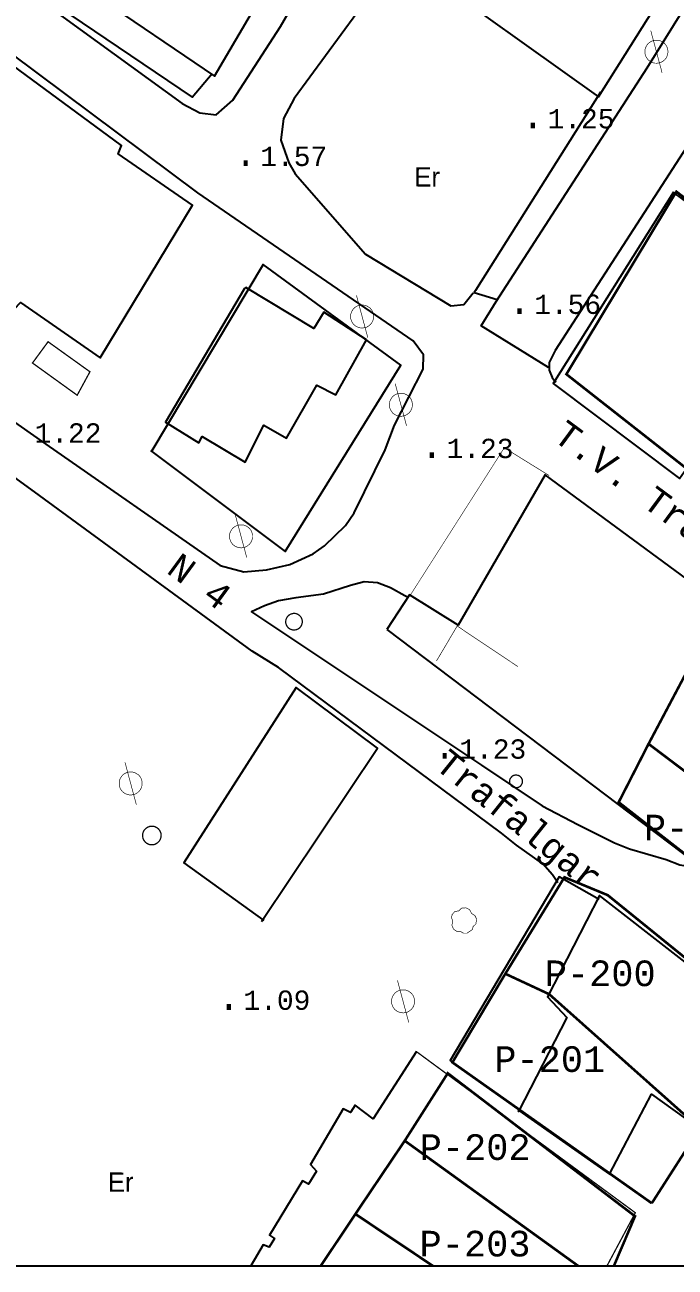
# Model space of a CAD drawing. Extents: x 743300 to 744100, y 4405700 to 4406200.
# Drawn here: x 743477 to 743527.5, y 4405699.9 to 4405796.3 of the extents above; entities that cross this region are included whole.
import ezdxf

# ---------------------------------------------------------------- set-up
doc = ezdxf.new("R2010")
doc.units = 0
doc.header["$MEASUREMENT"] = 0
for name, color, linetype in [('2', 7, 'CONTINUOUS'), ('24', 7, 'CONTINUOUS'), ('33', 7, 'CONTINUOUS'), ('41', 7, 'CONTINUOUS'), ('42', 7, 'CONTINUOUS'), ('46', 7, 'CONTINUOUS'), ('50', 7, 'CONTINUOUS'), ('51', 7, 'CONTINUOUS'), ('54', 7, 'CONTINUOUS'), ('6', 7, 'CONTINUOUS'), ('8', 7, 'CONTINUOUS')]:
    doc.layers.add(name, color=color, linetype=linetype)
doc.styles.add('MONOTXT', font='monotxt', dxfattribs={"height": 0.2})
doc.styles.get("Standard").update_dxf_attribs({"font": 'txt', "height": 0.2})

msp = doc.modelspace()

# ---------------------------------------------------------------- linework, layer by layer
at = {"layer": '2', "color": 7, "linetype": 'Continuous'}
msp.add_3dface([(744099.9999999999, 4405700), (744099.9999999999, 4406200), (743299.9999999999, 4406200), (743299.9999999999, 4405700)], dxfattribs=at)
at = {"layer": '33', "color": 1, "linetype": 'Continuous', "const_width": 0.1}
for points, elevation in [([(743497.85, 4405750.64), (743497.7, 4405750.61), (743497.55, 4405750.55), (743497.4300000002, 4405750.46), (743497.33, 4405750.34), (743497.26, 4405750.2), (743497.2299999999, 4405750.05), (743497.2299999999, 4405749.89), (743497.28, 4405749.74), (743497.3499999999, 4405749.61), (743497.4599999998, 4405749.49), (743497.59, 4405749.41), (743497.7399999999, 4405749.36), (743497.8899999999, 4405749.35), (743498.05, 4405749.37), (743498.1900000002, 4405749.43), (743498.32, 4405749.52), (743498.4199999998, 4405749.65), (743498.4799999999, 4405749.79), (743498.52, 4405749.94), (743498.51, 4405750.09), (743498.47, 4405750.24), (743498.39, 4405750.38), (743498.28, 4405750.49), (743498.1499999998, 4405750.58), (743498.01, 4405750.63), (743497.85, 4405750.64), (743497.85, 4405750.64)], 1.81), ([(743514.81, 4405738), (743514.73, 4405737.91), (743514.6599999998, 4405737.810000001), (743514.6199999999, 4405737.7), (743514.6099999999, 4405737.58), (743514.63, 4405737.46), (743514.68, 4405737.35), (743514.75, 4405737.25), (743514.84, 4405737.18), (743514.95, 4405737.13), (743515.0700000002, 4405737.1), (743515.1900000002, 4405737.11), (743515.2999999998, 4405737.14), (743515.41, 4405737.2), (743515.49, 4405737.28), (743515.5599999998, 4405737.39), (743515.5999999999, 4405737.5), (743515.6099999999, 4405737.62), (743515.59, 4405737.74), (743515.5399999998, 4405737.85), (743515.47, 4405737.94), (743515.3799999999, 4405738.02), (743515.27, 4405738.07), (743515.1500000001, 4405738.09), (743515.0299999998, 4405738.09), (743514.92, 4405738.060000001), (743514.81, 4405738), (743514.81, 4405738)], 1.72), ([(743486.52, 4405734.05), (743486.3699999999, 4405733.95), (743486.25, 4405733.83), (743486.17, 4405733.67), (743486.1199999999, 4405733.51), (743486.1199999999, 4405733.33), (743486.15, 4405733.16), (743486.23, 4405733.01), (743486.34, 4405732.87), (743486.48, 4405732.77), (743486.6399999999, 4405732.7), (743486.8200000002, 4405732.68), (743486.99, 4405732.69), (743487.1499999998, 4405732.75), (743487.2999999998, 4405732.85), (743487.4200000002, 4405732.98), (743487.5, 4405733.13), (743487.5499999998, 4405733.3), (743487.56, 4405733.47), (743487.52, 4405733.64), (743487.4400000002, 4405733.8), (743487.33, 4405733.93), (743487.19, 4405734.03), (743487.03, 4405734.1), (743486.8599999999, 4405734.12), (743486.68, 4405734.11), (743486.52, 4405734.05), (743486.52, 4405734.05)], 1.56)]:
    msp.add_lwpolyline(points, dxfattribs=dict(at, elevation=elevation))
at = {"layer": '41', "color": 1, "linetype": 'Continuous', "extrusion": (0.587701494184418, 0.8090778415785483, 0), "const_width": 0.05, "elevation": 4001553.866756}
msp.add_lwpolyline([(1987750.169223117, 7.98), (1987746.374779812, 3.94)], dxfattribs=at)
at = {"layer": '41', "color": 1, "linetype": 'Continuous', "extrusion": (-0.8956102832436665, 0.4448395447216887, 0), "const_width": 0.05, "elevation": 1293990.200322}
msp.add_lwpolyline([(-4276582.359621406, 3.8), (-4276584.045622592, 6.68)], dxfattribs=at)
at = {"layer": '41', "color": 1, "linetype": 'Continuous', "extrusion": (-0.3695677923991676, 0.3724186193991612, 0.8513072410980825), "const_width": 0.05, "elevation": 1366011.616963}
msp.add_lwpolyline([(-3631113.676940289, -2216433.43679696), (-3631112.721145326, -2216438.125480782), (-3631099.445981671, -2216434.618497761)], dxfattribs=at)
at = {"layer": '41', "color": 1, "linetype": 'Continuous', "extrusion": (0.4691552259739352, 0.8831157194509368, 0), "const_width": 0.05, "elevation": 4239586.51849}
msp.add_lwpolyline([(1410359.07715539, 4.22), (1410354.728914366, 4.23)], dxfattribs=at)
at = {"layer": '41', "color": 1, "linetype": 'Continuous'}
for points in [[(743496.6299999999, 4405801.810000001, 8.15), (743498.6599999998, 4405805, 2.14), (743484.5300000001, 4405814.5, 2.64), (743475.67, 4405800.38, 2.34), (743489.9699999999, 4405790.71, 1.9), (743491.52, 4405792.53, 1.9)], [(743486.74, 4405763.27, 1.87), (743497.18, 4405755.45, 1.87), (743506.1600000001, 4405769.9, 2.18), (743495.47, 4405777.71, 2.17), (743486.8399999999, 4405763.25, 2.15)], [(743495.3399999999, 4405726.72, 3.21), (743504.3599999999, 4405740.19, 3.22), (743498.04, 4405744.89, 3.07), (743489.31, 4405731.27, 2.91), (743495.5399999998, 4405726.8, 2.91)], [(743521.56, 4405728.43, 6.12), (743518.4599999998, 4405730.19, 3.64), (743510, 4405715.95, 3.88), (743515.2999999998, 4405712.2, 5.9)]]:
    msp.add_polyline3d(points, dxfattribs=at)
at = {"layer": '42', "color": 3, "linetype": 'Continuous', "const_width": 0.05, "elevation": 4.11}
msp.add_lwpolyline([(743511.7099999998, 4405726.09), (743511.2999999998, 4405725.82), (743511.03, 4405725.82), (743510.7699999998, 4405725.97), (743510.49, 4405725.97), (743510.2599999999, 4405726.13), (743510.1299999999, 4405726.43), (743510.2, 4405726.76), (743510.0999999999, 4405727.02), (743510.15, 4405727.27), (743510.3599999999, 4405727.5), (743510.6600000001, 4405727.55), (743510.8699999999, 4405727.76), (743511.2199999999, 4405727.79), (743511.5000000001, 4405727.65), (743511.67, 4405727.34), (743511.9099999998, 4405727.2), (743512.05, 4405726.91), (743511.9899999999, 4405726.53), (743511.78, 4405726.33), (743511.7099999998, 4405726.09)], dxfattribs=at)
at = {"layer": '46', "color": 7, "linetype": 'Continuous', "const_width": 0.2}
for points in [[(743549.6299999999, 4405745.18), (743519.0199999998, 4405769.2), (743527.56, 4405783.37), (743543.94, 4405770.81), (743541.4400000002, 4405765.82), (743538.4999999999, 4405760.45), (743552.69, 4405750.21)], [(743537.2099999998, 4405724.96), (743523.0799999998, 4405735.98), (743525.4000000001, 4405740.51), (743528.3399999999, 4405746.06), (743531.25, 4405751.45), (743533.0899999999, 4405749.84), (743533.2900000002, 4405750.43), (743545.6099999999, 4405740.86)], [(743539.43, 4405729.92), (743525.4000000001, 4405740.51)], [(743525.6499999998, 4405704.86), (743529.3, 4405710.55), (743533.8200000002, 4405719.39), (743522.2299999999, 4405728.77), (743518.87, 4405730.16), (743514.2799999998, 4405722.67), (743517.6900000002, 4405721.08), (743529.3499999999, 4405710.7)], [(743525.6499999998, 4405704.86), (743510.17, 4405715.79), (743514.2799999998, 4405722.67)], [(743502.6399999999, 4405704.02), (743503.0799999998, 4405704.68), (743506.4699999999, 4405709.71), (743509.8100000002, 4405714.95), (743524.3499999999, 4405703.85), (743522.7099999998, 4405700)], [(743519.93, 4405700), (743506.4699999999, 4405709.71)], [(743502.6399999999, 4405704.02), (743499.95, 4405700)], [(743508.6499999998, 4405700), (743502.6399999999, 4405704.02)]]:
    msp.add_lwpolyline(points, dxfattribs=at)
at = {"layer": '51', "color": 1, "linetype": 'Continuous', "extrusion": (-0.8405710350622649, 0.5417013337756819, 0), "const_width": 0.05, "elevation": 1761668.789487}
msp.add_lwpolyline([(-4106109.029546071, 8.96), (-4106122.948655237, 8.11)], dxfattribs=at)
at = {"layer": '51', "color": 1, "linetype": 'Continuous', "extrusion": (0.02842453179968855, 0.03954717469956667, 0.9988133293890558), "const_width": 0.1, "elevation": 195372.375879}
msp.add_lwpolyline([(1967651.017688864, -4006712.856458354), (1967646.740905406, -4006712.851642734), (1967646.999227796, -4006714.909741246), (1967650.998149744, -4006714.904925626), (1967651.017688864, -4006712.856458354)], dxfattribs=at)
at = {"layer": '51', "color": 1, "linetype": 'Continuous', "extrusion": (-0.8583989906002532, 0.5129826244001512, 0), "const_width": 0.05, "elevation": 1621838.465704}
msp.add_lwpolyline([(-4163295.305164241, 4.93), (-4163311.835938572, 5.21)], dxfattribs=at)
at = {"layer": '51', "color": 1, "linetype": 'Continuous', "extrusion": (0.8642733189961616, -0.5030224945977659, 0), "const_width": 0.05, "elevation": -1573582.872253}
msp.add_lwpolyline([(4181786.847592833, 7.85), (4181769.98949982, 4.05)], dxfattribs=at)
at = {"layer": '51', "color": 1, "linetype": 'Continuous', "extrusion": (-0.8736885546057601, 0.4864856725032074, 0), "const_width": 0.05, "elevation": 1493720.327227}
msp.add_lwpolyline([(-4210954.627541271, 6.03), (-4210971.7503477, 8.08)], dxfattribs=at)
at = {"layer": '51', "color": 1, "linetype": 'Continuous', "extrusion": (-0.0757558972968196, 0.04484080689811749, 0.9961176366581808), "const_width": 0.05, "elevation": 141236.763161}
msp.add_lwpolyline([(-4170078.582295209, -1598095.248270922), (-4170081.743070431, -1598095.248270922), (-4170081.431469657, -1598089.568525773)], dxfattribs=at)
at = {"layer": '51', "color": 1, "linetype": 'Continuous', "extrusion": (0.6637187793052856, 0.7479822070059566, 0), "const_width": 0.05, "elevation": 3788887.256081}
msp.add_lwpolyline([(2368019.223109729, 8.25), (2368010.559802046, 8.5)], dxfattribs=at)
at = {"layer": '51', "color": 1, "linetype": 'Continuous', "extrusion": (-0.003223510600034361, 0.02598481490027699, 0.9996571404106559), "const_width": 0.1, "elevation": 112090.185331}
msp.add_lwpolyline([(-1280251.768505409, -4279183.207315977), (-1280254.458983109, -4279187.026442807), (-1280239.128407044, -4279201.539124762)], dxfattribs=at)
at = {"layer": '51', "color": 1, "linetype": 'Continuous', "extrusion": (0.5905834770908159, 0.8069765526874507, 0), "const_width": 0.05, "elevation": 3994406.906119999}
msp.add_lwpolyline([(2001950.309721762, 5.93), (2001930.854385733, 6.43)], dxfattribs=at)
at = {"layer": '51', "color": 1, "linetype": 'Continuous', "extrusion": (0.5712117177993679, 0.8208027615990916, 0), "const_width": 0.05, "elevation": 4040911.757025}
msp.add_lwpolyline([(1906325.196983269, 5.94), (1906313.25745229, 6.14)], dxfattribs=at)
at = {"layer": '51', "color": 1, "linetype": 'Continuous', "extrusion": (-0.5805472090809788, -0.8142265888733224, 0), "const_width": 0.05, "elevation": -4018873.870187}
msp.add_lwpolyline([(-1952340.860178349, 6.02), (-1952343.598973705, 5.98)], dxfattribs=at)
at = {"layer": '51', "color": 1, "linetype": 'Continuous'}
for points in [[(743525.7, 4405831.21, 4.56), (743515.2, 4405813.62, 5.14), (743526.54, 4405805.76, 5.29), (743525.25, 4405803.98, 5.28), (743514.0799999998, 4405811.96, 5.28), (743507, 4405801.1, 5.28), (743521.52, 4405790.73, 5.11), (743540.54, 4405820.95, 5.11), (743525.7, 4405831.21, 4.56)], [(743484.8499999999, 4405810.05, 8.01), (743479.18, 4405800.84, 8.18), (743491.69, 4405792.34, 8.43), (743497.18, 4405801.69, 8.48), (743484.8499999999, 4405810.05, 8.01)], [(743472.92, 4405794.32, 8.11), (743464.12, 4405780, 8.03), (743464.38, 4405779.79, 8.03), (743463.89, 4405779, 7.7), (743473.92, 4405771.91, 7.85), (743476.6299999999, 4405774.77, 8.98), (743482.83, 4405770.47, 6.68), (743489.9799999999, 4405782.32, 6.58), (743484.22, 4405786.310000001, 7.87), (743484.48, 4405786.95, 7.87), (743474.02, 4405794.63, 7.89), (743473.6699999998, 4405794.04, 8.09), (743472.92, 4405794.32, 8.11)], [(743527.3399999999, 4405783.34, 8.65), (743517.9899999999, 4405768.49, 8.55), (743527.8, 4405761.11, 9.39), (743528.1599999998, 4405761.63, 9.39), (743549.69, 4405745.09, 9.53), (743550.16, 4405744.99, 9.47), (743550.27, 4405745.02, 9.47), (743550.37, 4405745.12, 9.47), (743558.24, 4405760.55, 8.98), (743527.4, 4405783.29, 8.78), (743527.3399999999, 4405783.34, 8.65)], [(743494.0300000001, 4405775.85, 7.56), (743487.8899999999, 4405765.49, 7.22), (743490.49, 4405763.88, 7.22), (743490.74, 4405764.36, 8.23), (743494.0700000002, 4405762.38, 7.69), (743495.53, 4405765.25, 7.69), (743497.28, 4405764.23, 7.63), (743499.64, 4405768.36, 7.63), (743501.1199999999, 4405767.59, 7.52), (743503.4899999999, 4405771.87, 7.41), (743500.18, 4405774.02, 7.41), (743499.42, 4405772.75, 7.41), (743494.1299999999, 4405775.92, 7.41), (743494.0300000001, 4405775.85, 7.56)], [(743505.0700000002, 4405749.38, 4.5), (743536.9599999998, 4405725.28, 5.54), (743545.7299999999, 4405741.08, 8.91), (743533.3299999998, 4405750.65, 8.44), (743532.95, 4405749.93, 6.02), (743517.3699999999, 4405761.4, 5.09), (743510.6199999999, 4405749.72, 4.45), (743506.84, 4405752.09, 4.35), (743505.0700000002, 4405749.38, 4.5)], [(743515.3399999999, 4405712.06, 5.86), (743522.36, 4405707.12, 5.86), (743525.6199999999, 4405713.32, 8.79), (743529.1199999999, 4405710.82, 8.49), (743533.73, 4405719.31, 8.49), (743521.6, 4405728.75, 6.36), (743517.55, 4405720.88, 6.45), (743519.0600000002, 4405719.27, 5.29), (743515.2899999998, 4405711.97, 5.48), (743515.3399999999, 4405712.06, 5.86)], [(743507.38, 4405716.63, 5.16), (743504.0199999998, 4405711.4, 5.64), (743502.6099999999, 4405712.48, 5.88), (743502.25, 4405711.89, 5.88), (743501.7, 4405712.18, 5.82), (743499.1499999998, 4405707.86, 5.73), (743499.62, 4405707.34, 5.73), (743498.9899999999, 4405706.35, 5.61), (743498.5300000001, 4405706.6, 5.61), (743495.97, 4405702.37, 5.61), (743496.3699999999, 4405702.12, 5.61), (743495.95, 4405701.44, 5.61), (743495.4799999999, 4405701.64, 5.61), (743494.5199999998, 4405700, 5.6)]]:
    msp.add_polyline3d(points, dxfattribs=at)
at = {"layer": '54', "color": 1, "linetype": 'Continuous'}
for points in [[(743517.6199999999, 4405769.71, 1.56), (743512.41, 4405772.95, 1.56), (743513.57, 4405774.85, 1.56), (743525.28, 4405792.99, 1.79), (743536.8399999999, 4405811.55, 1.82), (743545.4400000002, 4405824.8, 1.78), (743551.4999999999, 4405834.53, 1.75), (743553, 4405836.86, 1.75), (743554.07, 4405838.37, 1.75), (743571.1099999999, 4405862.28, 1.82), (743584.05, 4405879.89, 1.78), (743589.11, 4405886.94, 1.79), (743589.59, 4405887.86, 1.79), (743589.78, 4405888.57, 1.79), (743589.78, 4405888.96, 1.79), (743589.7099999998, 4405889.14, 1.79), (743589.6499999998, 4405889.310000001, 1.79), (743589.5599999998, 4405889.5, 1.79), (743587.9699999999, 4405891.03, 1.79)], [(743521.68, 4405791.08, 5.08), (743511.9599999998, 4405775.71, 1.59), (743511.86, 4405775.54, 1.59), (743513.6399999999, 4405775.01, 1.59)]]:
    msp.add_polyline3d(points, dxfattribs=at)
at = {"layer": '6', "color": 1, "linetype": 'Continuous', "extrusion": (0.871675773754809, -0.4900829985308153, 0), "const_width": 0.05, "elevation": -1511044.507457}
msp.add_lwpolyline([(4204784.998318944, 2.4), (4204731.721628919, 2.24)], dxfattribs=at)
at = {"layer": '6', "color": 1, "linetype": 'Continuous'}
msp.add_polyline3d([(743663.6699999998, 4406000, 2.15), (743641.87, 4405961.59, 1.9), (743624.5600000002, 4405930.51, 1.89), (743619.0600000002, 4405921.05, 1.89), (743614.43, 4405913.6, 1.89), (743611.16, 4405908.68, 1.89), (743606.5899999999, 4405901.98, 1.88), (743602.9100000001, 4405896.61, 1.82), (743598.5099999999, 4405890.04, 1.82), (743592.7399999999, 4405881.68, 1.81), (743569.25, 4405849.07, 1.73), (743563.8899999999, 4405841.57, 1.72), (743559.4899999999, 4405835.49, 1.72), (743555.42, 4405829.42, 1.72), (743551.28, 4405822.64, 1.72), (743546.4, 4405814.94, 1.72), (743541.4999999999, 4405807.47, 1.72), (743536.08, 4405798.79, 1.72), (743518.1499999998, 4405771.05, 1.71), (743517.6900000002, 4405770.1, 1.71), (743517.67, 4405769.52, 1.71), (743517.9199999998, 4405768.94, 1.71), (743518.1299999999, 4405768.66, 1.71), (743518.22, 4405768.6, 1.71)], dxfattribs=at)
at = {"layer": '6', "color": 7, "linetype": 'Continuous'}
for points in [[(743475.98, 4405799.810000001, 2.16), (743489.1799999998, 4405790.22, 1.75), (743490.57, 4405789.48, 1.75), (743491.82, 4405789.33, 1.75), (743493.12, 4405790.46, 1.75), (743496.82, 4405796.19, 1.75), (743507.11, 4405813.97, 1.75), (743518.2099999998, 4405832.51, 1.76), (743528.88, 4405851.58, 1.76), (743539.68, 4405869.42, 1.77), (743550.8499999999, 4405888.24, 1.77), (743561.9799999999, 4405906.22, 1.7), (743563.65, 4405909.2, 1.7), (743563.94, 4405910.2, 1.7), (743563.65, 4405911.24, 1.7)], [(743508.31, 4405804.59, 1.98), (743507.2, 4405802.63, 1.98), (743505.18, 4405800.560000001, 1.84), (743497.8899999999, 4405790.61, 1.81), (743497.06, 4405789.05, 1.81), (743496.86, 4405787.36, 1.79), (743497.4599999998, 4405785.61, 1.72), (743497.96, 4405784.74, 1.69), (743503.42, 4405778.52, 1.68), (743510.06, 4405774.51, 1.68), (743511.06, 4405774.6, 1.68), (743511.77, 4405775.52, 1.7)], [(743462.22, 4405775.26, 1.27), (743478.61, 4405763.78, 1.28), (743492.1399999999, 4405754.35, 1.21), (743493.9699999999, 4405753.86, 1.21), (743495.7399999999, 4405754.01, 1.21), (743497.55, 4405754.44, 1.21), (743499.3700000001, 4405755.27, 1.21), (743500.24, 4405755.87, 1.21), (743501.87, 4405757.47, 1.21), (743502.55, 4405758.43, 1.27), (743504.95, 4405763.34, 1.68), (743505.68, 4405765.24, 1.68), (743507.9099999998, 4405769.58, 1.68), (743507.9199999998, 4405770.71, 1.73), (743507.13, 4405771.8, 1.74), (743490.41, 4405783.27, 1.74), (743473.81, 4405795.65, 1.73)], [(743518.36, 4405729.72, 3.61), (743517.9299999998, 4405730.35, 2.95), (743517.1800000002, 4405731.2, 2.58), (743515.14, 4405732.66, 1.93), (743513.9699999999, 4405733.59, 1.8), (743496.67, 4405746.43, 1.43), (743494.63, 4405747.7, 1.43), (743478.1, 4405759.8, 1.67), (743461.1099999999, 4405772.16, 1.71)], [(743506.6299999999, 4405751.93, 4.51), (743506.4699999999, 4405752.01, 3.19), (743505.3599999999, 4405752.61, 2.29), (743504.3599999999, 4405753.02, 1.83), (743503.31, 4405753.09, 1.5), (743502.25, 4405752.81, 1.27), (743500.16, 4405752.12, 1.2), (743498.02, 4405751.85, 1.45), (743496.68, 4405751.61, 1.45), (743495.5700000002, 4405751.22, 1.36), (743494.57, 4405750.75, 1.33), (743512.4199999998, 4405738.86, 1.57), (743517.1499999998, 4405735.7, 1.59), (743519.92, 4405734.26, 2.22), (743522.7599999999, 4405732.83, 3.36), (743523.93, 4405732.37, 3.98), (743526.7700000001, 4405731.55, 5.99), (743527.8399999999, 4405731.13, 6.51), (743529.0799999998, 4405730.91, 6.48), (743530.0899999999, 4405730.83, 6.48)]]:
    msp.add_polyline3d(points, dxfattribs=at)
at = {"layer": '8', "color": 7, "linetype": 'Continuous', "const_width": 0.05}
for points, elevation in [([(743526.45, 4405792.59), (743525.5699999998, 4405795.87)], 9.75), ([(743526.46, 4405795), (743526.4099999998, 4405795.03), (743526.35, 4405795.05), (743526.3, 4405795.08), (743526.25, 4405795.09), (743526.19, 4405795.11), (743526.1399999999, 4405795.11), (743526.0799999998, 4405795.12), (743526.03, 4405795.12), (743525.9699999999, 4405795.12), (743525.9100000001, 4405795.12), (743525.8499999999, 4405795.11), (743525.8, 4405795.1), (743525.74, 4405795.08), (743525.69, 4405795.07), (743525.6399999999, 4405795.04), (743525.5899999999, 4405795.02), (743525.54, 4405794.99), (743525.49, 4405794.96), (743525.45, 4405794.93), (743525.4000000001, 4405794.89), (743525.36, 4405794.85), (743525.3299999998, 4405794.810000001), (743525.29, 4405794.76), (743525.2599999999, 4405794.71), (743525.23, 4405794.66), (743525.2000000002, 4405794.62), (743525.18, 4405794.56), (743525.1600000001, 4405794.51), (743525.1399999999, 4405794.45), (743525.1299999999, 4405794.4), (743525.1199999999, 4405794.34), (743525.1199999999, 4405794.29), (743525.1199999999, 4405794.23), (743525.1199999999, 4405794.17), (743525.1199999999, 4405794.12), (743525.1299999999, 4405794.060000001), (743525.1399999999, 4405794.01), (743525.1600000001, 4405793.95), (743525.18, 4405793.9), (743525.2000000002, 4405793.85), (743525.23, 4405793.79), (743525.2599999999, 4405793.75), (743525.29, 4405793.7), (743525.3200000002, 4405793.66), (743525.36, 4405793.61), (743525.4000000001, 4405793.57), (743525.45, 4405793.54), (743525.49, 4405793.5), (743525.54, 4405793.47), (743525.5899999999, 4405793.44), (743525.6399999999, 4405793.42), (743525.69, 4405793.4), (743525.74, 4405793.38), (743525.8, 4405793.36), (743525.8599999999, 4405793.35), (743525.9100000001, 4405793.34), (743525.9699999999, 4405793.34), (743526.02, 4405793.33), (743526.0799999998, 4405793.34), (743526.1399999999, 4405793.35), (743526.19, 4405793.36), (743526.25, 4405793.37), (743526.3, 4405793.38), (743526.3599999999, 4405793.4), (743526.4099999998, 4405793.43), (743526.46, 4405793.46), (743526.51, 4405793.49), (743526.55, 4405793.52), (743526.5899999999, 4405793.56), (743526.64, 4405793.59), (743526.6800000002, 4405793.63), (743526.7099999998, 4405793.68), (743526.7499999999, 4405793.72), (743526.78, 4405793.77), (743526.8, 4405793.82), (743526.8299999998, 4405793.87), (743526.85, 4405793.93), (743526.8699999999, 4405793.98), (743526.88, 4405794.03), (743526.89, 4405794.09), (743526.8999999998, 4405794.15), (743526.8999999998, 4405794.2), (743526.8999999998, 4405794.26), (743526.8999999998, 4405794.310000001), (743526.89, 4405794.37), (743526.88, 4405794.43), (743526.8699999999, 4405794.48), (743526.85, 4405794.54), (743526.8299999998, 4405794.59), (743526.81, 4405794.64), (743526.78, 4405794.69), (743526.7499999999, 4405794.74), (743526.7099999998, 4405794.78), (743526.6800000002, 4405794.83), (743526.64, 4405794.87), (743526.6, 4405794.91), (743526.55, 4405794.94), (743526.5, 4405794.97), (743526.46, 4405795)], 9.75), ([(743503.6, 4405772.04), (743502.7199999999, 4405775.32)], 9.14), ([(743503.61, 4405774.45), (743503.56, 4405774.48), (743503.4999999999, 4405774.5), (743503.4500000002, 4405774.53), (743503.4, 4405774.54), (743503.3399999999, 4405774.56), (743503.29, 4405774.56), (743503.2299999999, 4405774.57), (743503.18, 4405774.57), (743503.1199999999, 4405774.57), (743503.0600000002, 4405774.57), (743502.9999999999, 4405774.56), (743502.9500000002, 4405774.55), (743502.89, 4405774.53), (743502.8399999999, 4405774.52), (743502.79, 4405774.49), (743502.7399999999, 4405774.47), (743502.6900000002, 4405774.44), (743502.6399999999, 4405774.41), (743502.6, 4405774.38), (743502.55, 4405774.34), (743502.5100000001, 4405774.3), (743502.4799999999, 4405774.26), (743502.44, 4405774.21), (743502.4099999998, 4405774.16), (743502.38, 4405774.11), (743502.3499999999, 4405774.07), (743502.3299999998, 4405774.01), (743502.3099999998, 4405773.96), (743502.29, 4405773.9), (743502.28, 4405773.85), (743502.27, 4405773.79), (743502.27, 4405773.74), (743502.27, 4405773.68), (743502.27, 4405773.62), (743502.27, 4405773.57), (743502.28, 4405773.51), (743502.29, 4405773.46), (743502.3099999998, 4405773.4), (743502.3299999998, 4405773.35), (743502.3499999999, 4405773.3), (743502.38, 4405773.24), (743502.4099999998, 4405773.2), (743502.44, 4405773.15), (743502.4699999999, 4405773.11), (743502.5100000001, 4405773.060000001), (743502.55, 4405773.02), (743502.6, 4405772.99), (743502.6399999999, 4405772.95), (743502.6900000002, 4405772.92), (743502.7399999999, 4405772.89), (743502.79, 4405772.87), (743502.8399999999, 4405772.85), (743502.89, 4405772.83), (743502.9500000002, 4405772.81), (743503.01, 4405772.8), (743503.0600000002, 4405772.79), (743503.1199999999, 4405772.79), (743503.1699999998, 4405772.78), (743503.2299999999, 4405772.79), (743503.29, 4405772.8), (743503.3399999999, 4405772.81), (743503.4, 4405772.82), (743503.4500000002, 4405772.83), (743503.5099999999, 4405772.85), (743503.56, 4405772.88), (743503.61, 4405772.91), (743503.66, 4405772.94), (743503.7000000002, 4405772.97), (743503.7399999999, 4405773.01), (743503.7900000002, 4405773.04), (743503.8299999998, 4405773.08), (743503.86, 4405773.13), (743503.8999999998, 4405773.17), (743503.93, 4405773.22), (743503.9500000002, 4405773.27), (743503.9799999999, 4405773.32), (743503.9999999999, 4405773.38), (743504.0199999998, 4405773.43), (743504.03, 4405773.48), (743504.0400000002, 4405773.54), (743504.05, 4405773.6), (743504.05, 4405773.65), (743504.05, 4405773.71), (743504.05, 4405773.76), (743504.0400000002, 4405773.82), (743504.03, 4405773.88), (743504.0199999998, 4405773.93), (743503.9999999999, 4405773.99), (743503.9799999999, 4405774.04), (743503.9599999998, 4405774.09), (743503.93, 4405774.14), (743503.8999999998, 4405774.19), (743503.86, 4405774.23), (743503.8299999998, 4405774.28), (743503.7900000002, 4405774.32), (743503.7499999999, 4405774.36), (743503.7000000002, 4405774.39), (743503.65, 4405774.42), (743503.61, 4405774.45)], 9.14), ([(743506.62, 4405767.6), (743506.5699999998, 4405767.63), (743506.51, 4405767.65), (743506.4599999998, 4405767.68), (743506.41, 4405767.69), (743506.3499999999, 4405767.71), (743506.2999999998, 4405767.71), (743506.24, 4405767.72), (743506.19, 4405767.72), (743506.1299999999, 4405767.72), (743506.0700000002, 4405767.72), (743506.01, 4405767.71), (743505.9599999998, 4405767.7), (743505.9, 4405767.68), (743505.85, 4405767.67), (743505.7999999998, 4405767.64), (743505.7499999999, 4405767.62), (743505.7, 4405767.59), (743505.6500000001, 4405767.560000001), (743505.6099999999, 4405767.53), (743505.5600000002, 4405767.49), (743505.52, 4405767.45), (743505.4899999999, 4405767.41), (743505.45, 4405767.36), (743505.42, 4405767.310000001), (743505.39, 4405767.26), (743505.3599999999, 4405767.22), (743505.34, 4405767.16), (743505.3200000002, 4405767.11), (743505.3, 4405767.05), (743505.2899999998, 4405767), (743505.2799999998, 4405766.94), (743505.2799999998, 4405766.89), (743505.2799999998, 4405766.83), (743505.2799999998, 4405766.77), (743505.2799999998, 4405766.72), (743505.2899999998, 4405766.66), (743505.3, 4405766.61), (743505.3200000002, 4405766.55), (743505.34, 4405766.5), (743505.3599999999, 4405766.45), (743505.39, 4405766.39), (743505.42, 4405766.35), (743505.45, 4405766.3), (743505.48, 4405766.26), (743505.52, 4405766.21), (743505.5600000002, 4405766.17), (743505.6099999999, 4405766.14), (743505.6500000001, 4405766.1), (743505.7, 4405766.07), (743505.7499999999, 4405766.04), (743505.7999999998, 4405766.02), (743505.85, 4405766), (743505.9, 4405765.98), (743505.9599999998, 4405765.96), (743506.0199999998, 4405765.95), (743506.0700000002, 4405765.94), (743506.1299999999, 4405765.94), (743506.18, 4405765.93), (743506.24, 4405765.94), (743506.2999999998, 4405765.95), (743506.3499999999, 4405765.96), (743506.41, 4405765.97), (743506.4599999998, 4405765.98), (743506.52, 4405766), (743506.5699999998, 4405766.03), (743506.62, 4405766.06), (743506.6700000002, 4405766.09), (743506.7099999998, 4405766.12), (743506.7500000001, 4405766.16), (743506.8, 4405766.19), (743506.84, 4405766.23), (743506.87, 4405766.28), (743506.91, 4405766.32), (743506.94, 4405766.37), (743506.9599999998, 4405766.42), (743506.9899999999, 4405766.47), (743507.01, 4405766.53), (743507.03, 4405766.58), (743507.04, 4405766.63), (743507.05, 4405766.69), (743507.0599999998, 4405766.75), (743507.0599999998, 4405766.8), (743507.0599999998, 4405766.86), (743507.0599999998, 4405766.91), (743507.05, 4405766.97), (743507.04, 4405767.03), (743507.03, 4405767.08), (743507.01, 4405767.14), (743506.9899999999, 4405767.19), (743506.9699999999, 4405767.24), (743506.94, 4405767.29), (743506.91, 4405767.34), (743506.87, 4405767.38), (743506.84, 4405767.43), (743506.8, 4405767.47), (743506.76, 4405767.51), (743506.7099999998, 4405767.54), (743506.66, 4405767.57), (743506.62, 4405767.6)], 9.14), ([(743506.6099999999, 4405765.19), (743505.73, 4405768.47)], 9.14), ([(743494.2000000002, 4405754.98), (743493.32, 4405758.26)], 9.13), ([(743494.2099999998, 4405757.39), (743494.16, 4405757.42), (743494.0999999999, 4405757.44), (743494.05, 4405757.47), (743493.9999999999, 4405757.48), (743493.94, 4405757.5), (743493.8899999999, 4405757.5), (743493.8299999998, 4405757.51), (743493.7800000001, 4405757.51), (743493.72, 4405757.51), (743493.6599999998, 4405757.51), (743493.6, 4405757.5), (743493.55, 4405757.49), (743493.4899999999, 4405757.47), (743493.4400000002, 4405757.46), (743493.39, 4405757.43), (743493.34, 4405757.41), (743493.29, 4405757.38), (743493.2399999999, 4405757.35), (743493.2, 4405757.32), (743493.1499999998, 4405757.28), (743493.1099999999, 4405757.24), (743493.0799999998, 4405757.2), (743493.04, 4405757.15), (743493.0100000001, 4405757.1), (743492.9799999999, 4405757.05), (743492.95, 4405757.01), (743492.9300000002, 4405756.95), (743492.9099999998, 4405756.9), (743492.8899999999, 4405756.84), (743492.88, 4405756.79), (743492.8699999999, 4405756.73), (743492.8699999999, 4405756.68), (743492.8699999999, 4405756.62), (743492.8699999999, 4405756.56), (743492.8699999999, 4405756.51), (743492.88, 4405756.45), (743492.8899999999, 4405756.4), (743492.9099999998, 4405756.34), (743492.9300000002, 4405756.29), (743492.95, 4405756.24), (743492.9799999999, 4405756.18), (743493.0100000001, 4405756.14), (743493.04, 4405756.09), (743493.0699999998, 4405756.05), (743493.1099999999, 4405756), (743493.1499999998, 4405755.96), (743493.2, 4405755.93), (743493.2399999999, 4405755.89), (743493.29, 4405755.86), (743493.34, 4405755.83), (743493.39, 4405755.81), (743493.4400000002, 4405755.79), (743493.4899999999, 4405755.77), (743493.55, 4405755.75), (743493.61, 4405755.74), (743493.6599999998, 4405755.73), (743493.72, 4405755.73), (743493.77, 4405755.72), (743493.8299999998, 4405755.73), (743493.8899999999, 4405755.74), (743493.94, 4405755.75), (743493.9999999999, 4405755.76), (743494.05, 4405755.77), (743494.11, 4405755.79), (743494.16, 4405755.82), (743494.2099999998, 4405755.85), (743494.2599999999, 4405755.88), (743494.3, 4405755.91), (743494.3399999999, 4405755.95), (743494.39, 4405755.98), (743494.43, 4405756.02), (743494.4599999998, 4405756.07), (743494.4999999999, 4405756.11), (743494.5299999998, 4405756.16), (743494.55, 4405756.21), (743494.5799999998, 4405756.26), (743494.5999999999, 4405756.32), (743494.6200000001, 4405756.37), (743494.63, 4405756.42), (743494.6399999999, 4405756.48), (743494.65, 4405756.54), (743494.65, 4405756.59), (743494.65, 4405756.65), (743494.65, 4405756.7), (743494.6399999999, 4405756.76), (743494.63, 4405756.82), (743494.6200000001, 4405756.87), (743494.5999999999, 4405756.93), (743494.5799999998, 4405756.98), (743494.56, 4405757.03), (743494.5299999998, 4405757.08), (743494.4999999999, 4405757.13), (743494.4599999998, 4405757.17), (743494.43, 4405757.22), (743494.39, 4405757.26), (743494.3499999999, 4405757.3), (743494.3, 4405757.33), (743494.2499999999, 4405757.36), (743494.2099999998, 4405757.39)], 9.13), ([(743485.6300000001, 4405735.8), (743484.7499999999, 4405739.08)], 9.38), ([(743485.64, 4405738.21), (743485.5899999999, 4405738.24), (743485.5299999998, 4405738.26), (743485.48, 4405738.29), (743485.43, 4405738.3), (743485.37, 4405738.32), (743485.3200000002, 4405738.32), (743485.2599999999, 4405738.33), (743485.21, 4405738.33), (743485.15, 4405738.33), (743485.0899999999, 4405738.33), (743485.0299999998, 4405738.32), (743484.9799999999, 4405738.31), (743484.9199999998, 4405738.29), (743484.87, 4405738.28), (743484.82, 4405738.25), (743484.77, 4405738.23), (743484.7199999999, 4405738.2), (743484.6699999998, 4405738.17), (743484.6299999999, 4405738.14), (743484.5799999998, 4405738.1), (743484.54, 4405738.060000001), (743484.5099999999, 4405738.02), (743484.4699999999, 4405737.97), (743484.44, 4405737.92), (743484.4099999998, 4405737.87), (743484.38, 4405737.83), (743484.36, 4405737.77), (743484.3399999999, 4405737.72), (743484.32, 4405737.66), (743484.31, 4405737.61), (743484.3, 4405737.55), (743484.3, 4405737.5), (743484.3, 4405737.44), (743484.3, 4405737.38), (743484.3, 4405737.33), (743484.31, 4405737.27), (743484.32, 4405737.22), (743484.3399999999, 4405737.16), (743484.36, 4405737.11), (743484.38, 4405737.060000001), (743484.4099999998, 4405737), (743484.44, 4405736.96), (743484.4699999999, 4405736.91), (743484.4999999999, 4405736.87), (743484.54, 4405736.82), (743484.5799999998, 4405736.78), (743484.6299999999, 4405736.75), (743484.6699999998, 4405736.71), (743484.7199999999, 4405736.68), (743484.77, 4405736.65), (743484.82, 4405736.63), (743484.87, 4405736.61), (743484.9199999998, 4405736.59), (743484.9799999999, 4405736.57), (743485.0400000002, 4405736.56), (743485.0899999999, 4405736.55), (743485.15, 4405736.55), (743485.2, 4405736.54), (743485.2599999999, 4405736.55), (743485.3200000002, 4405736.56), (743485.37, 4405736.57), (743485.43, 4405736.58), (743485.48, 4405736.59), (743485.54, 4405736.61), (743485.5899999999, 4405736.64), (743485.64, 4405736.67), (743485.6899999998, 4405736.7), (743485.7299999999, 4405736.73), (743485.7699999998, 4405736.77), (743485.82, 4405736.8), (743485.8599999999, 4405736.84), (743485.89, 4405736.89), (743485.93, 4405736.93), (743485.96, 4405736.98), (743485.9799999999, 4405737.03), (743486.01, 4405737.08), (743486.03, 4405737.14), (743486.05, 4405737.19), (743486.0600000002, 4405737.24), (743486.0700000002, 4405737.3), (743486.0799999998, 4405737.36), (743486.0799999998, 4405737.41), (743486.0799999998, 4405737.47), (743486.0799999998, 4405737.52), (743486.0700000002, 4405737.58), (743486.0600000002, 4405737.64), (743486.05, 4405737.69), (743486.03, 4405737.75), (743486.01, 4405737.8), (743485.99, 4405737.85), (743485.96, 4405737.9), (743485.93, 4405737.95), (743485.89, 4405737.99), (743485.8599999999, 4405738.04), (743485.82, 4405738.08), (743485.7799999998, 4405738.12), (743485.7299999999, 4405738.15), (743485.68, 4405738.18), (743485.64, 4405738.21)], 9.38), ([(743506.79, 4405721.3), (743506.74, 4405721.33), (743506.68, 4405721.35), (743506.6299999999, 4405721.38), (743506.58, 4405721.39), (743506.52, 4405721.41), (743506.4699999999, 4405721.41), (743506.41, 4405721.42), (743506.36, 4405721.42), (743506.2999999998, 4405721.42), (743506.24, 4405721.42), (743506.18, 4405721.41), (743506.1299999999, 4405721.4), (743506.0700000002, 4405721.38), (743506.0199999998, 4405721.37), (743505.9699999999, 4405721.34), (743505.92, 4405721.32), (743505.8699999999, 4405721.29), (743505.82, 4405721.26), (743505.78, 4405721.23), (743505.73, 4405721.19), (743505.6900000002, 4405721.15), (743505.66, 4405721.11), (743505.6199999999, 4405721.060000001), (743505.5899999999, 4405721.01), (743505.5600000002, 4405720.96), (743505.5299999998, 4405720.92), (743505.5099999999, 4405720.86), (743505.4899999999, 4405720.810000001), (743505.47, 4405720.75), (743505.4599999998, 4405720.7), (743505.45, 4405720.64), (743505.45, 4405720.59), (743505.45, 4405720.53), (743505.45, 4405720.47), (743505.45, 4405720.42), (743505.4599999998, 4405720.36), (743505.47, 4405720.31), (743505.4899999999, 4405720.25), (743505.5099999999, 4405720.2), (743505.5299999998, 4405720.15), (743505.5600000002, 4405720.09), (743505.5899999999, 4405720.05), (743505.6199999999, 4405720), (743505.6500000001, 4405719.96), (743505.6900000002, 4405719.91), (743505.73, 4405719.87), (743505.78, 4405719.84), (743505.82, 4405719.8), (743505.8699999999, 4405719.77), (743505.92, 4405719.74), (743505.9699999999, 4405719.72), (743506.0199999998, 4405719.7), (743506.0700000002, 4405719.68), (743506.1299999999, 4405719.66), (743506.19, 4405719.65), (743506.24, 4405719.64), (743506.2999999998, 4405719.64), (743506.3499999999, 4405719.63), (743506.41, 4405719.64), (743506.4699999999, 4405719.65), (743506.52, 4405719.66), (743506.58, 4405719.67), (743506.6299999999, 4405719.68), (743506.69, 4405719.7), (743506.74, 4405719.73), (743506.79, 4405719.76), (743506.84, 4405719.79), (743506.8799999999, 4405719.82), (743506.92, 4405719.86), (743506.9699999999, 4405719.89), (743507.01, 4405719.93), (743507.04, 4405719.98), (743507.0799999998, 4405720.02), (743507.11, 4405720.07), (743507.13, 4405720.12), (743507.1599999998, 4405720.17), (743507.1800000002, 4405720.23), (743507.2, 4405720.28), (743507.2099999998, 4405720.33), (743507.2199999999, 4405720.39), (743507.2299999999, 4405720.45), (743507.2299999999, 4405720.5), (743507.2299999999, 4405720.56), (743507.2299999999, 4405720.61), (743507.2199999999, 4405720.67), (743507.2099999998, 4405720.73), (743507.2, 4405720.78), (743507.1800000002, 4405720.84), (743507.1599999998, 4405720.89), (743507.1399999999, 4405720.94), (743507.11, 4405720.99), (743507.0799999998, 4405721.04), (743507.04, 4405721.08), (743507.01, 4405721.13), (743506.9699999999, 4405721.17), (743506.9300000002, 4405721.21), (743506.8799999999, 4405721.24), (743506.83, 4405721.27), (743506.79, 4405721.3)], 9.38), ([(743506.78, 4405718.89), (743505.9, 4405722.17)], 9.38)]:
    msp.add_lwpolyline(points, dxfattribs=dict(at, elevation=elevation))

# ---------------------------------------------------------------- texts
at = {"layer": '24', "color": 7, "linetype": 'Continuous', "style": 'MONOTXT'}
for s, height, p in [('1.25                        ', 1.5, (743517.56, 4405788.28, 1.25)), ('.                           ', 1.99, (743515.5599999998, 4405788.28, 1.25)), ('1.57                        ', 1.5, (743495.2599999999, 4405785.36, 1.57)), ('.                           ', 1.99, (743493.26, 4405785.36, 1.57)), ('1.56                        ', 1.5, (743516.52, 4405773.88, 1.56)), ('.                           ', 1.99, (743514.5199999998, 4405773.88, 1.56)), ('1.22                        ', 1.5, (743477.7299999999, 4405763.89, 1.22)), ('1.23                        ', 1.5, (743509.72, 4405762.69, 1.23)), ('.                           ', 1.99, (743507.7199999999, 4405762.69, 1.23)), ('1.23                        ', 1.5, (743510.7099999998, 4405739.36, 1.23)), ('.                           ', 1.99, (743508.7099999998, 4405739.36, 1.23)), ('1.09                        ', 1.5, (743493.9500000002, 4405719.87, 1.09)), ('.                           ', 1.99, (743491.9500000002, 4405719.87, 1.09))]:
    msp.add_text(s, height=height, dxfattribs=at).set_placement(p)
at = {"layer": '42', "color": 7, "linetype": 'Continuous'}
for p in [(743507.2099999998, 4405783.77, 2.02), (743483.42, 4405705.76, 0.81)]:
    msp.add_text('Er                          ', height=1.49, rotation=359.7900000066, dxfattribs=at).set_placement(p)
at = {"layer": '50', "color": 7, "linetype": 'Continuous', "style": 'MONOTXT'}
for s, rotation, p in [('T.V. Trafalgar              ', 323.5400000055, (743517.87, 4405764.15)), ('N 4                         ', 323.7900000142, (743487.8799999999, 4405753.84)), ('Trafalgar                   ', 321.2400000076, (743508.68, 4405738.69))]:
    msp.add_text(s, height=1.99, rotation=rotation, dxfattribs=at).set_placement(p)
for s, p in [('P-199                       ', (743525.0399999998, 4405733.02)), ('P-200                       ', (743517.34, 4405721.71)), ('P-201                       ', (743513.4199999998, 4405715.05)), ('P-202                       ', (743507.6299999999, 4405708.22)), ('P-203                       ', (743507.62, 4405700.73))]:
    msp.add_text(s, height=1.99, dxfattribs=at).set_placement(p)

doc.saveas('drawing.dxf')
